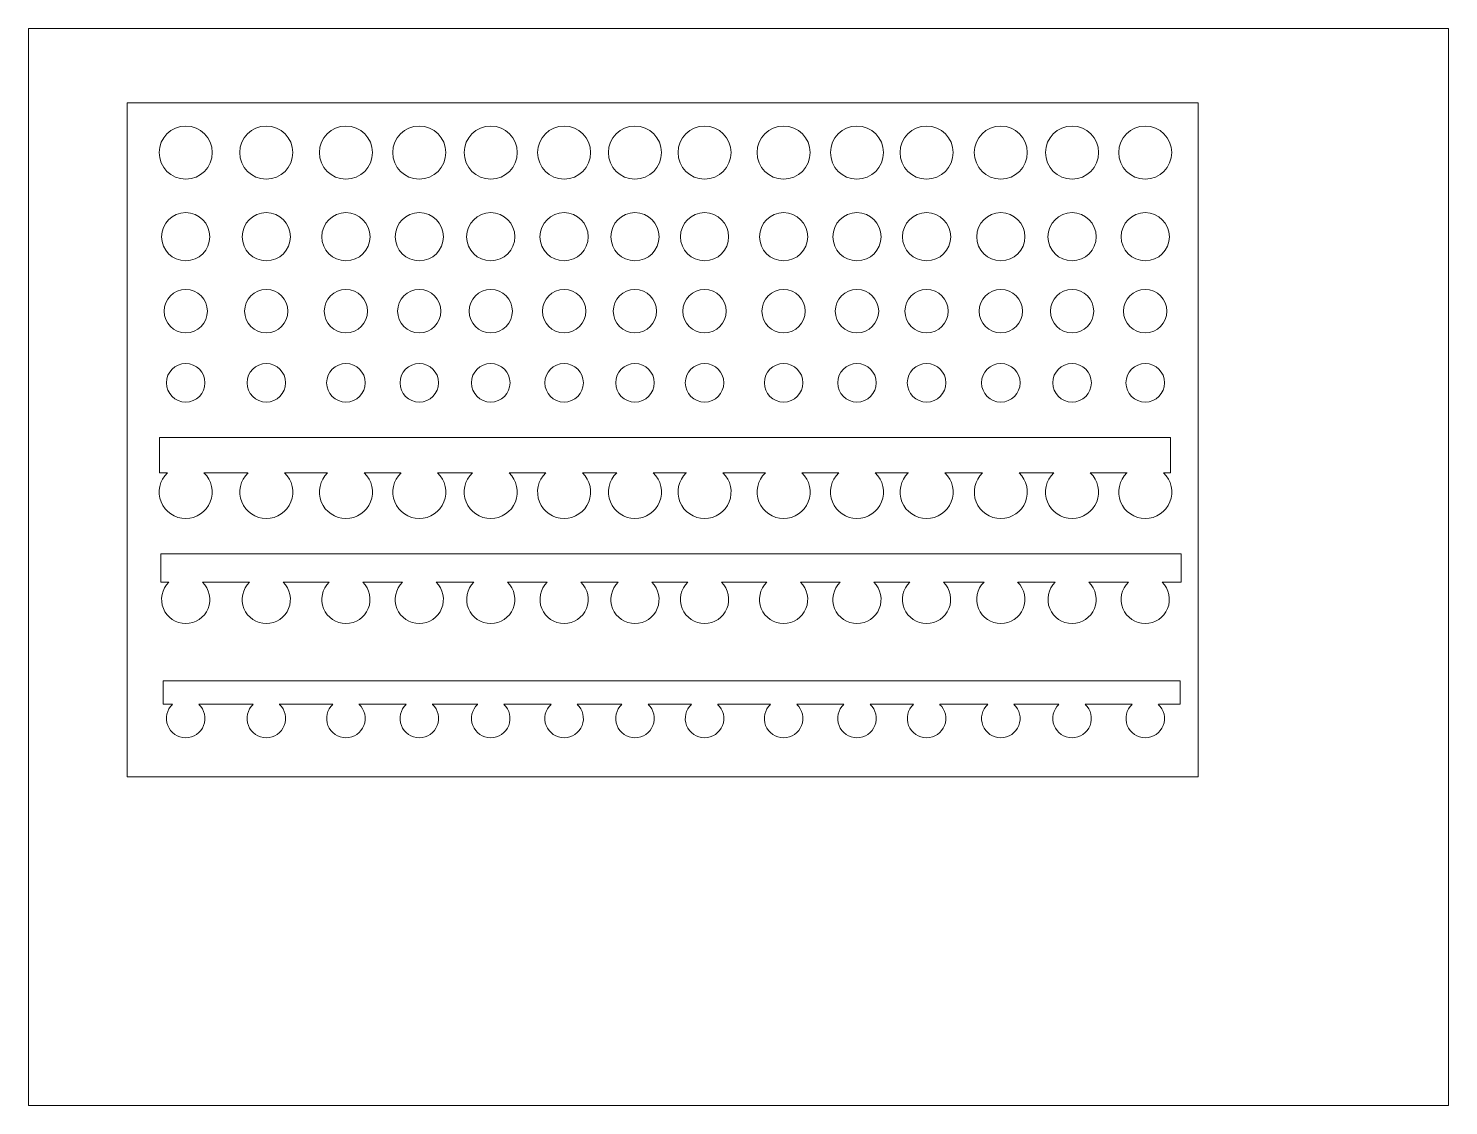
# Paper-space layout 'Layout1' of a CAD drawing. Header units: millimetres. Extents: x 26 to 231, y 20 to 176.
# The model-space entities are those that its viewports show. They can reach past a viewport. Long polylines and large blocks are cut down to what shows.
import ezdxf

# ---------------------------------------------------------------- set-up
doc = ezdxf.new("R2010")
doc.units = ezdxf.units.MM

msp = doc.modelspace()

# ---------------------------------------------------------------- linework, layer by layer
at = {"color": 1, "lineweight": 5}
for p, q in [((9.58, 77.15), (120.69, 77.15)), ((9.58, 77.15), (9.58, 7.21)), ((120.69, 77.15), (120.69, 7.21)), ((120.69, 7.21), (9.58, 7.21))]:
    msp.add_line(p, q, dxfattribs=at)
for points in [[(13.76, 38.77), (12.95, 38.77), (12.95, 42.45), (117.8, 42.45), (117.8, 38.77), (117.09, 38.77)], [(22.12, 38.77), (17.55, 38.77)], [(30.38, 38.77), (25.91, 38.77)], [(37.99, 38.77), (34.17, 38.77)], [(45.41, 38.77), (41.78, 38.77)], [(53.02, 38.77), (49.2, 38.77)], [(60.37, 38.77), (56.81, 38.77)], [(67.59, 38.77), (64.16, 38.77)], [(75.79, 38.77), (71.38, 38.77)], [(83.4, 38.77), (79.58, 38.77)], [(90.62, 38.77), (87.19, 38.77)], [(98.32, 38.77), (94.41, 38.77)], [(105.7, 38.77), (102.11, 38.77)], [(113.3, 38.77), (109.49, 38.77)], [(13.91, 27.43), (13.08, 27.43), (13.08, 30.38), (118.92, 30.38), (118.92, 27.43), (116.93, 27.43)], [(22.27, 27.43), (17.4, 27.43)], [(30.53, 27.43), (25.76, 27.43)], [(38.14, 27.43), (34.02, 27.43)], [(45.56, 27.43), (41.63, 27.43)], [(53.17, 27.43), (49.05, 27.43)], [(60.52, 27.43), (56.66, 27.43)], [(67.74, 27.43), (64.01, 27.43)], [(75.94, 27.43), (71.23, 27.43)], [(83.55, 27.43), (79.42, 27.43)], [(90.77, 27.43), (87.03, 27.43)], [(98.47, 27.43), (94.26, 27.43)], [(105.85, 27.43), (101.96, 27.43)], [(113.45, 27.43), (109.34, 27.43)], [(14.3, 14.75), (13.31, 14.75), (13.31, 17.19), (118.81, 17.19), (118.81, 14.75), (116.55, 14.75)], [(22.66, 14.75), (17.01, 14.75)], [(30.92, 14.75), (25.37, 14.75)], [(38.53, 14.75), (33.63, 14.75)], [(45.95, 14.75), (41.24, 14.75)], [(53.56, 14.75), (48.66, 14.75)], [(60.91, 14.75), (56.27, 14.75)], [(68.13, 14.75), (63.62, 14.75)], [(76.32, 14.75), (70.84, 14.75)], [(83.93, 14.75), (79.04, 14.75)], [(91.16, 14.75), (86.65, 14.75)], [(98.85, 14.75), (93.87, 14.75)], [(106.24, 14.75), (101.57, 14.75)], [(113.83, 14.75), (108.95, 14.75)]]:
    msp.add_lwpolyline(points, dxfattribs=at)
for centre, radius in [((15.66, 72), 2.75), ((24.02, 72), 2.75), ((32.28, 72), 2.75), ((39.89, 72), 2.75), ((47.3, 72), 2.75), ((54.91, 72), 2.75), ((62.26, 72), 2.75), ((69.48, 72), 2.75), ((77.68, 72), 2.75), ((85.29, 72), 2.75), ((92.51, 72), 2.75), ((100.21, 72), 2.75), ((107.6, 72), 2.75), ((115.19, 72), 2.75), ((15.66, 63.27), 2.5), ((24.02, 63.27), 2.5), ((32.28, 63.27), 2.5), ((39.89, 63.27), 2.5), ((47.3, 63.27), 2.5), ((54.91, 63.27), 2.5), ((62.26, 63.27), 2.5), ((69.48, 63.27), 2.5), ((77.68, 63.27), 2.5), ((85.29, 63.27), 2.5), ((92.51, 63.27), 2.5), ((100.21, 63.27), 2.5), ((107.6, 63.27), 2.5), ((115.19, 63.27), 2.5), ((15.66, 55.55), 2.25), ((24.02, 55.55), 2.25), ((32.28, 55.55), 2.25), ((39.89, 55.55), 2.25), ((47.3, 55.55), 2.25), ((54.91, 55.55), 2.25), ((62.26, 55.55), 2.25), ((69.48, 55.55), 2.25), ((77.68, 55.55), 2.25), ((85.29, 55.55), 2.25), ((92.51, 55.55), 2.25), ((100.21, 55.55), 2.25), ((107.6, 55.55), 2.25), ((115.19, 55.55), 2.25), ((15.66, 48.11), 2), ((24.02, 48.11), 2), ((32.28, 48.11), 2), ((39.89, 48.11), 2), ((47.3, 48.11), 2), ((54.91, 48.11), 2), ((62.26, 48.11), 2), ((69.48, 48.11), 2), ((77.68, 48.11), 2), ((85.29, 48.11), 2), ((92.51, 48.11), 2), ((100.21, 48.11), 2), ((107.6, 48.11), 2), ((115.19, 48.11), 2)]:
    msp.add_circle(centre, radius, dxfattribs=at)
for centre, radius, start, end in [((15.66, 36.78), 2.75, 133.5528, 46.4472), ((24.02, 36.78), 2.75, 133.5528, 46.4472), ((32.28, 36.78), 2.75, 133.5528, 46.4472), ((39.89, 36.78), 2.75, 133.5528, 46.4472), ((47.3, 36.78), 2.75, 133.5528, 46.4472), ((54.91, 36.78), 2.75, 133.5528, 46.4472), ((62.26, 36.78), 2.75, 133.5528, 46.4472), ((69.48, 36.78), 2.75, 133.5528, 46.4472), ((77.68, 36.78), 2.75, 133.5528, 46.4472), ((85.29, 36.78), 2.75, 133.5528, 46.4472), ((92.51, 36.78), 2.75, 133.5528, 46.4472), ((100.21, 36.78), 2.75, 133.5528, 46.4472), ((107.6, 36.78), 2.75, 133.5528, 46.4472), ((115.19, 36.78), 2.75, 133.5528, 46.4472), ((15.66, 25.63), 2.5, 134.2357, 45.7643), ((24.02, 25.63), 2.5, 134.2357, 45.7643), ((32.28, 25.63), 2.5, 134.2357, 45.7643), ((39.89, 25.63), 2.5, 134.2357, 45.7643), ((47.3, 25.63), 2.5, 134.2357, 45.7643), ((54.91, 25.63), 2.5, 134.2357, 45.7643), ((62.26, 25.63), 2.5, 134.2357, 45.7643), ((69.48, 25.63), 2.5, 134.2357, 45.7643), ((77.68, 25.63), 2.5, 134.2357, 45.7643), ((85.29, 25.63), 2.5, 134.2357, 45.7643), ((92.51, 25.63), 2.5, 134.2357, 45.7643), ((100.21, 25.63), 2.5, 134.2357, 45.7643), ((107.6, 25.63), 2.5, 134.2357, 45.7643), ((115.19, 25.63), 2.5, 134.2357, 45.7643), ((15.66, 13.28), 2, 132.7032, 47.2968), ((24.02, 13.28), 2, 132.7032, 47.2968), ((32.28, 13.28), 2, 132.7032, 47.2968), ((39.89, 13.28), 2, 132.7032, 47.2968), ((47.3, 13.28), 2, 132.7032, 47.2968), ((54.91, 13.28), 2, 132.7032, 47.2968), ((62.26, 13.28), 2, 132.7032, 47.2968), ((69.48, 13.28), 2, 132.7032, 47.2968), ((77.68, 13.28), 2, 132.7032, 47.2968), ((85.29, 13.28), 2, 132.7032, 47.2968), ((92.51, 13.28), 2, 132.7032, 47.2968), ((100.21, 13.28), 2, 132.7032, 47.2968), ((107.6, 13.28), 2, 132.7032, 47.2968), ((115.19, 13.28), 2, 132.7032, 47.2968)]:
    msp.add_arc(centre, radius, start, end, dxfattribs=at)

psp = doc.layouts.get("Layout1")

# ---------------------------------------------------------------- viewports
at = {"layer": '0', "view_target_point": (19.65, 27.12)}
psp.add_viewport(center=(128.5, 97.5), size=(205.6, 156), view_center_point=(53.35, 1.88), view_height=111.7747, dxfattribs=at)

doc.saveas('drawing.dxf')
